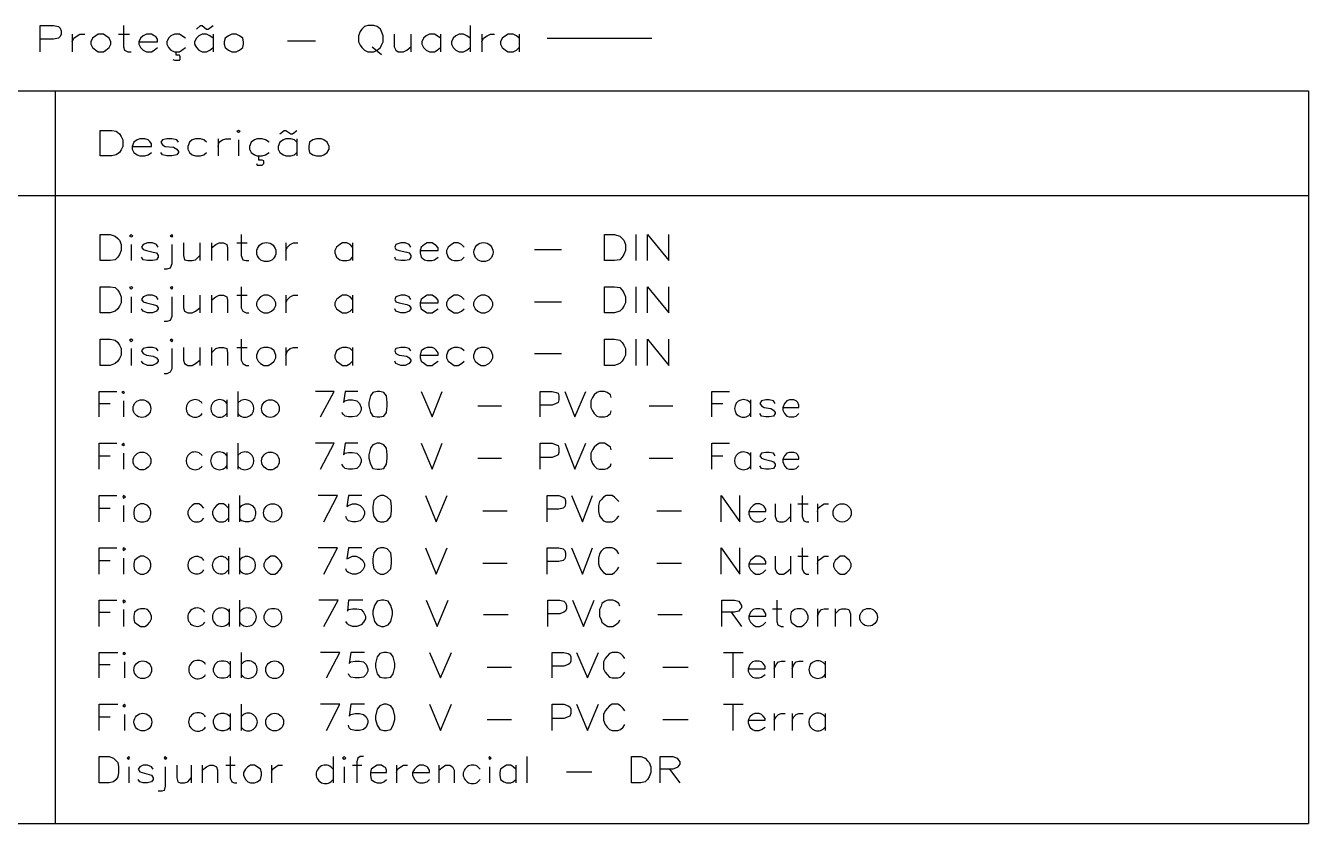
# Model space of a CAD drawing. Header units: millimetres. Extents: x 58 to 939, y 54 to 473.
# Drawn here: x 498.5 to 562.8, y 53.8 to 93.7 of the extents above; entities that cross this region are included whole.
import ezdxf

# ---------------------------------------------------------------- set-up
doc = ezdxf.new("R2010")
doc.units = ezdxf.units.MM
doc.layers.add('PDF_Geometry', color=7, linetype='Continuous')

msp = doc.modelspace()

# ---------------------------------------------------------------- linework, layer by layer
at = {"layer": 'PDF_Geometry', "lineweight": -3}
for points in [[(499.254, 92.428), (499.254, 93.74), (499.932, 93.74), (500.186, 93.698), (500.27, 93.613), (500.313, 93.486), (500.313, 93.317), (500.27, 93.19), (500.186, 93.105), (499.932, 93.063), (499.254, 93.063)], [(500.863, 93.317), (500.863, 92.428)], [(500.863, 92.936), (500.948, 93.105), (501.117, 93.232), (501.244, 93.317), (501.498, 93.317)], [(503.191, 93.317), (503.742, 93.317)], [(503.445, 93.74), (503.445, 92.682), (503.488, 92.512), (503.657, 92.428), (503.826, 92.428)], [(504.207, 92.936), (505.139, 92.936), (505.139, 93.063), (505.054, 93.19), (504.969, 93.232), (504.842, 93.317), (504.588, 93.317), (504.419, 93.232), (504.292, 93.105), (504.207, 92.936), (504.207, 92.809), (504.292, 92.639), (504.419, 92.512), (504.588, 92.428), (504.842, 92.428), (504.969, 92.512), (505.139, 92.639)], [(506.536, 93.105), (506.367, 93.232), (506.24, 93.317), (505.986, 93.317), (505.816, 93.232), (505.689, 93.105), (505.605, 92.936), (505.605, 92.809), (505.689, 92.639), (505.816, 92.512), (505.986, 92.428), (506.24, 92.428), (506.367, 92.512), (506.536, 92.639)], [(507.933, 93.105), (507.764, 93.232), (507.594, 93.317), (507.383, 93.317), (507.213, 93.232), (507.086, 93.105), (507.002, 92.936), (507.002, 92.809), (507.086, 92.639), (507.213, 92.512), (507.383, 92.428), (507.594, 92.428), (507.764, 92.512), (507.933, 92.639)], [(507.086, 93.571), (507.298, 93.74), (507.383, 93.74), (507.594, 93.571), (507.679, 93.571), (507.933, 93.74)], [(507.933, 93.317), (507.933, 92.428)], [(516.993, 93.317), (516.993, 92.682), (517.077, 92.512), (517.204, 92.428), (517.458, 92.428), (517.628, 92.512), (517.839, 92.682)], [(517.839, 93.317), (517.839, 92.428)], [(519.321, 93.105), (519.152, 93.232), (519.025, 93.317), (518.771, 93.317), (518.601, 93.232), (518.474, 93.105), (518.39, 92.936), (518.39, 92.809), (518.474, 92.639), (518.601, 92.512), (518.771, 92.428), (519.025, 92.428), (519.152, 92.512), (519.321, 92.639)], [(519.321, 93.317), (519.321, 92.428)], [(520.803, 93.105), (520.633, 93.232), (520.464, 93.317), (520.252, 93.317), (520.083, 93.232), (519.956, 93.105), (519.871, 92.936), (519.871, 92.809), (519.956, 92.639), (520.083, 92.512), (520.252, 92.428), (520.464, 92.428), (520.633, 92.512), (520.803, 92.639)], [(520.803, 93.74), (520.803, 92.428)], [(521.395, 93.317), (521.395, 92.428)], [(521.395, 92.936), (521.48, 93.105), (521.649, 93.232), (521.819, 93.317), (522.03, 93.317)], [(523.258, 93.105), (523.131, 93.232), (522.962, 93.317), (522.708, 93.317), (522.581, 93.232), (522.411, 93.105), (522.327, 92.936), (522.327, 92.809), (522.411, 92.639), (522.581, 92.512), (522.708, 92.428), (522.962, 92.428), (523.131, 92.512), (523.258, 92.639)], [(523.258, 93.317), (523.258, 92.428)], [(511.658, 92.978), (513.055, 92.978)], [(515.892, 92.682), (516.358, 92.301)], [(524.655, 93.105), (529.905, 93.105)], [(505.901, 92.047), (505.986, 92.004), (506.24, 92.004), (506.282, 92.047), (506.282, 92.174), (506.24, 92.258), (506.07, 92.258), (506.07, 92.428)], [(431.984, 90.48), (562.799, 90.48)], [(500.016, 90.48), (500.016, 53.776)], [(562.799, 90.48), (562.799, 53.776)], [(503.869, 87.686), (504.842, 87.686), (504.842, 87.813), (504.758, 87.94), (504.673, 88.025), (504.504, 88.067), (504.25, 88.067), (504.123, 88.025), (503.953, 87.898), (503.869, 87.686), (503.869, 87.559), (503.953, 87.39), (504.123, 87.263), (504.25, 87.22), (504.504, 87.22), (504.673, 87.263), (504.842, 87.39)], [(506.197, 87.898), (506.113, 88.025), (505.859, 88.067), (505.605, 88.067), (505.393, 88.025), (505.308, 87.898), (505.393, 87.771), (505.52, 87.686), (505.943, 87.644), (506.113, 87.559), (506.197, 87.432), (506.197, 87.39), (506.113, 87.263), (505.859, 87.22), (505.605, 87.22), (505.393, 87.263), (505.308, 87.39)], [(507.594, 87.898), (507.467, 88.025), (507.298, 88.067), (507.044, 88.067), (506.875, 88.025), (506.748, 87.898), (506.663, 87.686), (506.663, 87.559), (506.748, 87.39), (506.875, 87.263), (507.044, 87.22), (507.298, 87.22), (507.467, 87.263), (507.594, 87.39)], [(508.187, 88.067), (508.187, 87.22)], [(508.187, 87.686), (508.229, 87.898), (508.399, 88.025), (508.568, 88.067), (508.822, 88.067)], [(510.727, 87.898), (510.558, 88.025), (510.388, 88.067), (510.134, 88.067), (510.007, 88.025), (509.838, 87.898), (509.753, 87.686), (509.753, 87.559), (509.838, 87.39), (510.007, 87.263), (510.134, 87.22), (510.388, 87.22), (510.558, 87.263), (510.727, 87.39)], [(512.124, 87.898), (511.997, 88.025), (511.828, 88.067), (511.574, 88.067), (511.447, 88.025), (511.277, 87.898), (511.193, 87.686), (511.193, 87.559), (511.277, 87.39), (511.447, 87.263), (511.574, 87.22), (511.828, 87.22), (511.997, 87.263), (512.124, 87.39)], [(511.277, 88.321), (511.489, 88.49), (511.574, 88.49), (511.828, 88.321), (511.912, 88.321), (512.124, 88.49)], [(512.124, 88.067), (512.124, 87.22)], [(509.203, 88.025), (509.203, 87.22)], [(510.092, 86.839), (510.134, 86.755), (510.388, 86.755), (510.473, 86.839), (510.473, 86.966), (510.388, 87.009), (510.219, 87.009), (510.219, 87.22)], [(431.984, 85.231), (562.799, 85.231)], [(509.33, 83.283), (509.33, 82.225), (509.415, 82.013), (509.584, 81.971), (509.711, 81.971)], [(529.1, 83.283), (529.1, 81.971)], [(529.693, 81.971), (529.693, 83.283), (530.751, 81.971), (530.751, 83.283)], [(503.826, 82.775), (503.826, 81.971)], [(505.181, 82.648), (505.096, 82.775), (504.885, 82.86), (504.631, 82.86), (504.419, 82.775), (504.334, 82.648), (504.419, 82.521), (504.588, 82.479), (504.927, 82.394), (505.096, 82.352), (505.181, 82.225), (505.181, 82.14), (505.096, 82.013), (504.885, 81.971), (504.631, 81.971), (504.419, 82.013), (504.334, 82.14)], [(505.859, 82.775), (505.859, 81.802), (505.774, 81.59), (505.605, 81.548), (505.478, 81.548)], [(506.451, 82.86), (506.451, 82.225), (506.494, 82.013), (506.663, 81.971), (506.875, 81.971), (507.044, 82.013), (507.256, 82.225)], [(507.256, 82.86), (507.256, 81.971)], [(507.848, 82.86), (507.848, 81.971)], [(507.848, 82.606), (508.06, 82.775), (508.229, 82.86), (508.441, 82.86), (508.61, 82.775), (508.653, 82.606), (508.653, 81.971)], [(509.118, 82.86), (509.626, 82.86)], [(511.574, 82.86), (511.574, 81.971)], [(511.574, 82.479), (511.658, 82.648), (511.785, 82.775), (511.955, 82.86), (512.166, 82.86)], [(514.918, 82.648), (514.791, 82.775), (514.622, 82.86), (514.41, 82.86), (514.283, 82.775), (514.114, 82.648), (514.029, 82.479), (514.029, 82.352), (514.114, 82.14), (514.283, 82.013), (514.41, 81.971), (514.622, 81.971), (514.791, 82.013), (514.918, 82.14)], [(514.918, 82.86), (514.918, 81.971)], [(517.839, 82.648), (517.755, 82.775), (517.543, 82.86), (517.331, 82.86), (517.077, 82.775), (517.035, 82.648), (517.077, 82.521), (517.247, 82.479), (517.628, 82.394), (517.755, 82.352), (517.839, 82.225), (517.839, 82.14), (517.755, 82.013), (517.543, 81.971), (517.331, 81.971), (517.077, 82.013), (517.035, 82.14)], [(518.305, 82.479), (519.194, 82.479), (519.194, 82.606), (519.109, 82.733), (519.025, 82.775), (518.898, 82.86), (518.644, 82.86), (518.517, 82.775), (518.347, 82.648), (518.305, 82.479), (518.305, 82.352), (518.347, 82.14), (518.517, 82.013), (518.644, 81.971), (518.898, 81.971), (519.025, 82.013), (519.194, 82.14)], [(520.506, 82.648), (520.379, 82.775), (520.21, 82.86), (519.998, 82.86), (519.871, 82.775), (519.702, 82.648), (519.617, 82.479), (519.617, 82.352), (519.702, 82.14), (519.871, 82.013), (519.998, 81.971), (520.21, 81.971), (520.379, 82.013), (520.506, 82.14)], [(524.02, 82.521), (525.375, 82.521)], [(509.33, 80.659), (509.33, 79.6), (509.415, 79.431), (509.584, 79.346), (509.711, 79.346)], [(529.1, 80.659), (529.1, 79.346)], [(529.693, 79.346), (529.693, 80.659), (530.751, 79.346), (530.751, 80.659)], [(503.826, 80.151), (503.826, 79.346)], [(505.181, 80.024), (505.096, 80.151), (504.885, 80.235), (504.631, 80.235), (504.419, 80.151), (504.334, 80.024), (504.419, 79.897), (504.588, 79.854), (504.927, 79.77), (505.096, 79.727), (505.181, 79.6), (505.181, 79.558), (505.096, 79.431), (504.885, 79.346), (504.631, 79.346), (504.419, 79.431), (504.334, 79.558)], [(505.859, 80.151), (505.859, 79.177), (505.774, 78.965), (505.605, 78.923), (505.478, 78.923)], [(506.451, 80.235), (506.451, 79.6), (506.494, 79.431), (506.663, 79.346), (506.875, 79.346), (507.044, 79.431), (507.256, 79.6)], [(507.256, 80.235), (507.256, 79.346)], [(507.848, 80.235), (507.848, 79.346)], [(507.848, 79.981), (508.06, 80.151), (508.229, 80.235), (508.441, 80.235), (508.61, 80.151), (508.653, 79.981), (508.653, 79.346)], [(509.118, 80.235), (509.626, 80.235)], [(511.574, 80.235), (511.574, 79.346)], [(511.574, 79.854), (511.658, 80.024), (511.785, 80.151), (511.955, 80.235), (512.166, 80.235)], [(514.918, 80.024), (514.791, 80.151), (514.622, 80.235), (514.41, 80.235), (514.283, 80.151), (514.114, 80.024), (514.029, 79.854), (514.029, 79.727), (514.114, 79.558), (514.283, 79.431), (514.41, 79.346), (514.622, 79.346), (514.791, 79.431), (514.918, 79.558)], [(514.918, 80.235), (514.918, 79.346)], [(517.839, 80.024), (517.755, 80.151), (517.543, 80.235), (517.331, 80.235), (517.077, 80.151), (517.035, 80.024), (517.077, 79.897), (517.247, 79.854), (517.628, 79.77), (517.755, 79.727), (517.839, 79.6), (517.839, 79.558), (517.755, 79.431), (517.543, 79.346), (517.331, 79.346), (517.077, 79.431), (517.035, 79.558)], [(518.305, 79.854), (519.194, 79.854), (519.194, 79.981), (519.109, 80.108), (519.025, 80.151), (518.898, 80.235), (518.644, 80.235), (518.517, 80.151), (518.347, 80.024), (518.305, 79.854), (518.305, 79.727), (518.347, 79.558), (518.517, 79.431), (518.644, 79.346), (518.898, 79.346), (519.025, 79.431), (519.194, 79.558)], [(520.506, 80.024), (520.379, 80.151), (520.21, 80.235), (519.998, 80.235), (519.871, 80.151), (519.702, 80.024), (519.617, 79.854), (519.617, 79.727), (519.702, 79.558), (519.871, 79.431), (519.998, 79.346), (520.21, 79.346), (520.379, 79.431), (520.506, 79.558)], [(524.02, 79.897), (525.375, 79.897)], [(509.33, 78.034), (509.33, 76.975), (509.415, 76.806), (509.584, 76.721), (509.711, 76.721)], [(529.1, 78.034), (529.1, 76.721)], [(529.693, 76.721), (529.693, 78.034), (530.751, 76.721), (530.751, 78.034)], [(503.826, 77.568), (503.826, 76.721)], [(505.181, 77.441), (505.096, 77.568), (504.885, 77.61), (504.631, 77.61), (504.419, 77.568), (504.334, 77.441), (504.419, 77.314), (504.588, 77.229), (504.927, 77.187), (505.096, 77.102), (505.181, 76.975), (505.181, 76.933), (505.096, 76.806), (504.885, 76.721), (504.631, 76.721), (504.419, 76.806), (504.334, 76.933)], [(505.859, 77.568), (505.859, 76.552), (505.774, 76.383), (505.605, 76.298), (505.478, 76.298)], [(506.451, 77.61), (506.451, 76.975), (506.494, 76.806), (506.663, 76.721), (506.875, 76.721), (507.044, 76.806), (507.256, 76.975)], [(507.256, 77.61), (507.256, 76.721)], [(507.848, 77.61), (507.848, 76.721)], [(507.848, 77.356), (508.06, 77.568), (508.229, 77.61), (508.441, 77.61), (508.61, 77.568), (508.653, 77.356), (508.653, 76.721)], [(509.118, 77.61), (509.626, 77.61)], [(511.574, 77.61), (511.574, 76.721)], [(511.574, 77.229), (511.658, 77.441), (511.785, 77.568), (511.955, 77.61), (512.166, 77.61)], [(514.918, 77.441), (514.791, 77.568), (514.622, 77.61), (514.41, 77.61), (514.283, 77.568), (514.114, 77.441), (514.029, 77.229), (514.029, 77.102), (514.114, 76.933), (514.283, 76.806), (514.41, 76.721), (514.622, 76.721), (514.791, 76.806), (514.918, 76.933)], [(514.918, 77.61), (514.918, 76.721)], [(517.839, 77.441), (517.755, 77.568), (517.543, 77.61), (517.331, 77.61), (517.077, 77.568), (517.035, 77.441), (517.077, 77.314), (517.247, 77.229), (517.628, 77.187), (517.755, 77.102), (517.839, 76.975), (517.839, 76.933), (517.755, 76.806), (517.543, 76.721), (517.331, 76.721), (517.077, 76.806), (517.035, 76.933)], [(518.305, 77.229), (519.194, 77.229), (519.194, 77.356), (519.109, 77.483), (519.025, 77.568), (518.898, 77.61), (518.644, 77.61), (518.517, 77.568), (518.347, 77.441), (518.305, 77.229), (518.305, 77.102), (518.347, 76.933), (518.517, 76.806), (518.644, 76.721), (518.898, 76.721), (519.025, 76.806), (519.194, 76.933)], [(520.506, 77.441), (520.379, 77.568), (520.21, 77.61), (519.998, 77.61), (519.871, 77.568), (519.702, 77.441), (519.617, 77.229), (519.617, 77.102), (519.702, 76.933), (519.871, 76.806), (519.998, 76.721), (520.21, 76.721), (520.379, 76.806), (520.506, 76.933)], [(524.02, 77.314), (525.375, 77.314)], [(502.218, 74.139), (502.218, 75.409), (503.107, 75.409)], [(509.161, 75.409), (509.161, 74.139)], [(513.309, 74.139), (513.987, 75.409), (513.055, 75.409)], [(515.172, 75.409), (514.537, 75.409), (514.452, 74.859), (514.537, 74.943), (514.706, 74.986), (514.918, 74.986), (515.13, 74.943), (515.257, 74.816), (515.342, 74.605), (515.342, 74.478), (515.257, 74.308), (515.13, 74.181), (514.918, 74.139), (514.706, 74.139), (514.537, 74.181), (514.452, 74.266), (514.368, 74.351)], [(518.347, 75.409), (518.898, 74.139), (519.406, 75.409)], [(524.316, 74.139), (524.316, 75.409), (524.909, 75.409), (525.121, 75.367), (525.206, 75.324), (525.248, 75.197), (525.248, 74.986), (525.206, 74.859), (525.121, 74.816), (524.909, 74.732), (524.316, 74.732)], [(525.544, 75.409), (526.052, 74.139), (526.603, 75.409)], [(527.873, 75.113), (527.83, 75.24), (527.661, 75.367), (527.534, 75.409), (527.28, 75.409), (527.153, 75.367), (527.026, 75.24), (526.941, 75.113), (526.857, 74.943), (526.857, 74.605), (526.941, 74.435), (527.026, 74.308), (527.153, 74.181), (527.28, 74.139), (527.534, 74.139), (527.661, 74.181), (527.83, 74.308), (527.873, 74.435)], [(532.91, 74.139), (532.91, 75.409), (533.799, 75.409)], [(502.218, 74.816), (502.768, 74.816)], [(503.445, 74.943), (503.445, 74.139)], [(508.61, 74.986), (508.61, 74.139)], [(521.184, 74.689), (522.369, 74.689)], [(529.778, 74.689), (530.963, 74.689)], [(532.91, 74.816), (533.461, 74.816)], [(534.858, 74.986), (534.858, 74.139)], [(536.086, 74.816), (536.001, 74.943), (535.789, 74.986), (535.62, 74.986), (535.408, 74.943), (535.324, 74.816), (535.408, 74.689), (535.535, 74.605), (535.874, 74.562), (536.001, 74.478), (536.086, 74.351), (536.086, 74.308), (536.001, 74.181), (535.789, 74.139), (535.62, 74.139), (535.408, 74.181), (535.324, 74.308)], [(536.467, 74.605), (537.271, 74.605), (537.271, 74.732), (537.229, 74.859), (537.144, 74.943), (537.017, 74.986), (536.805, 74.986), (536.678, 74.943), (536.551, 74.816), (536.467, 74.605), (536.467, 74.478), (536.551, 74.308), (536.678, 74.181), (536.805, 74.139), (537.017, 74.139), (537.144, 74.181), (537.271, 74.308)], [(502.218, 71.514), (502.218, 72.827), (503.107, 72.827)], [(509.161, 72.827), (509.161, 71.514)], [(513.309, 71.514), (513.987, 72.827), (513.055, 72.827)], [(515.172, 72.827), (514.537, 72.827), (514.452, 72.234), (514.537, 72.319), (514.706, 72.361), (514.918, 72.361), (515.13, 72.319), (515.257, 72.192), (515.342, 72.022), (515.342, 71.895), (515.257, 71.684), (515.13, 71.557), (514.918, 71.514), (514.706, 71.514), (514.537, 71.557), (514.452, 71.641), (514.368, 71.768)], [(518.347, 72.827), (518.898, 71.514), (519.406, 72.827)], [(524.316, 71.514), (524.316, 72.827), (524.909, 72.827), (525.121, 72.742), (525.206, 72.7), (525.248, 72.573), (525.248, 72.361), (525.206, 72.234), (525.121, 72.192), (524.909, 72.107), (524.316, 72.107)], [(525.544, 72.827), (526.052, 71.514), (526.603, 72.827)], [(527.873, 72.488), (527.83, 72.615), (527.661, 72.742), (527.534, 72.827), (527.28, 72.827), (527.153, 72.742), (527.026, 72.615), (526.941, 72.488), (526.857, 72.319), (526.857, 72.022), (526.941, 71.811), (527.026, 71.684), (527.153, 71.557), (527.28, 71.514), (527.534, 71.514), (527.661, 71.557), (527.83, 71.684), (527.873, 71.811)], [(532.91, 71.514), (532.91, 72.827), (533.799, 72.827)], [(502.218, 72.192), (502.768, 72.192)], [(503.445, 72.319), (503.445, 71.514)], [(508.61, 72.361), (508.61, 71.514)], [(521.184, 72.065), (522.369, 72.065)], [(529.778, 72.065), (530.963, 72.065)], [(532.91, 72.192), (533.461, 72.192)], [(534.858, 72.361), (534.858, 71.514)], [(536.086, 72.192), (536.001, 72.319), (535.789, 72.361), (535.62, 72.361), (535.408, 72.319), (535.324, 72.192), (535.408, 72.065), (535.535, 72.022), (535.874, 71.938), (536.001, 71.895), (536.086, 71.768), (536.086, 71.684), (536.001, 71.557), (535.789, 71.514), (535.62, 71.514), (535.408, 71.557), (535.324, 71.684)], [(536.467, 72.022), (537.271, 72.022), (537.271, 72.107), (537.229, 72.234), (537.144, 72.319), (537.017, 72.361), (536.805, 72.361), (536.678, 72.319), (536.551, 72.192), (536.467, 72.022), (536.467, 71.895), (536.551, 71.684), (536.678, 71.557), (536.805, 71.514), (537.017, 71.514), (537.144, 71.557), (537.271, 71.684)], [(502.218, 68.889), (502.218, 70.202), (503.107, 70.202)], [(509.245, 70.202), (509.245, 68.889)], [(513.479, 68.889), (514.156, 70.202), (513.182, 70.202)], [(515.384, 70.202), (514.706, 70.202), (514.622, 69.652), (514.706, 69.694), (514.918, 69.779), (515.088, 69.779), (515.299, 69.694), (515.426, 69.567), (515.511, 69.397), (515.511, 69.27), (515.426, 69.059), (515.299, 68.932), (515.088, 68.889), (514.918, 68.889), (514.706, 68.932), (514.622, 69.016), (514.579, 69.143)], [(518.559, 70.202), (519.109, 68.889), (519.66, 70.202)], [(524.655, 68.889), (524.655, 70.202), (525.248, 70.202), (525.46, 70.117), (525.544, 70.075), (525.587, 69.948), (525.587, 69.779), (525.544, 69.652), (525.46, 69.567), (525.248, 69.524), (524.655, 69.524)], [(525.883, 70.202), (526.433, 68.889), (526.941, 70.202)], [(528.254, 69.906), (528.169, 69.99), (528.042, 70.117), (527.915, 70.202), (527.619, 70.202), (527.492, 70.117), (527.365, 69.99), (527.28, 69.906), (527.238, 69.694), (527.238, 69.397), (527.28, 69.186), (527.365, 69.059), (527.492, 68.932), (527.619, 68.889), (527.915, 68.889), (528.042, 68.932), (528.169, 69.059), (528.254, 69.186)], [(533.376, 68.889), (533.376, 70.202), (534.308, 68.889), (534.308, 70.202)], [(537.44, 70.202), (537.44, 69.143), (537.525, 68.932), (537.652, 68.889), (537.779, 68.889)], [(502.218, 69.567), (502.768, 69.567)], [(503.445, 69.694), (503.445, 68.889)], [(507.467, 69.567), (507.34, 69.694), (507.213, 69.779), (507.002, 69.779), (506.875, 69.694), (506.748, 69.567), (506.663, 69.397), (506.663, 69.27), (506.748, 69.059), (506.875, 68.932), (507.002, 68.889), (507.213, 68.889), (507.34, 68.932), (507.467, 69.059)], [(508.695, 69.567), (508.568, 69.694), (508.441, 69.779), (508.229, 69.779), (508.102, 69.694), (507.975, 69.567), (507.891, 69.397), (507.891, 69.27), (507.975, 69.059), (508.102, 68.932), (508.229, 68.889), (508.441, 68.889), (508.568, 68.932), (508.695, 69.059)], [(508.695, 69.779), (508.695, 68.889)], [(509.245, 69.567), (509.372, 69.694), (509.542, 69.779), (509.711, 69.779), (509.88, 69.694), (510.007, 69.567), (510.05, 69.397), (510.05, 69.27), (510.007, 69.059), (509.88, 68.932), (509.711, 68.889), (509.542, 68.889), (509.372, 68.932), (509.245, 69.059)], [(521.438, 69.44), (522.665, 69.44)], [(530.159, 69.44), (531.386, 69.44)], [(534.773, 69.397), (535.62, 69.397), (535.62, 69.524), (535.535, 69.652), (535.493, 69.694), (535.324, 69.779), (535.112, 69.779), (534.985, 69.694), (534.858, 69.567), (534.773, 69.397), (534.773, 69.27), (534.858, 69.059), (534.985, 68.932), (535.112, 68.889), (535.324, 68.889), (535.493, 68.932), (535.62, 69.059)], [(536.086, 69.779), (536.086, 69.143), (536.17, 68.932), (536.297, 68.889), (536.509, 68.889), (536.636, 68.932), (536.848, 69.143)], [(536.848, 69.779), (536.848, 68.889)], [(537.229, 69.779), (537.737, 69.779)], [(538.202, 69.779), (538.202, 68.889)], [(538.202, 69.397), (538.245, 69.567), (538.414, 69.694), (538.541, 69.779), (538.753, 69.779)], [(502.218, 66.265), (502.218, 67.577), (503.107, 67.577)], [(509.245, 67.577), (509.245, 66.265)], [(513.479, 66.265), (514.156, 67.577), (513.182, 67.577)], [(515.384, 67.577), (514.706, 67.577), (514.622, 67.027), (514.706, 67.069), (514.918, 67.154), (515.088, 67.154), (515.299, 67.069), (515.426, 66.942), (515.511, 66.773), (515.511, 66.646), (515.426, 66.476), (515.299, 66.349), (515.088, 66.265), (514.918, 66.265), (514.706, 66.349), (514.622, 66.392), (514.579, 66.519)], [(518.559, 67.577), (519.109, 66.265), (519.66, 67.577)], [(524.655, 66.265), (524.655, 67.577), (525.248, 67.577), (525.46, 67.535), (525.544, 67.45), (525.587, 67.323), (525.587, 67.154), (525.544, 67.027), (525.46, 66.942), (525.248, 66.9), (524.655, 66.9)], [(525.883, 67.577), (526.433, 66.265), (526.941, 67.577)], [(528.254, 67.281), (528.169, 67.408), (528.042, 67.535), (527.915, 67.577), (527.619, 67.577), (527.492, 67.535), (527.365, 67.408), (527.28, 67.281), (527.238, 67.069), (527.238, 66.773), (527.28, 66.603), (527.365, 66.476), (527.492, 66.349), (527.619, 66.265), (527.915, 66.265), (528.042, 66.349), (528.169, 66.476), (528.254, 66.603)], [(533.376, 66.265), (533.376, 67.577), (534.308, 66.265), (534.308, 67.577)], [(537.44, 67.577), (537.44, 66.519), (537.525, 66.349), (537.652, 66.265), (537.779, 66.265)], [(502.218, 66.942), (502.768, 66.942)], [(503.445, 67.069), (503.445, 66.265)], [(508.695, 67.154), (508.695, 66.265)], [(534.773, 66.773), (535.62, 66.773), (535.62, 66.9), (535.535, 67.027), (535.493, 67.069), (535.324, 67.154), (535.112, 67.154), (534.985, 67.069), (534.858, 66.942), (534.773, 66.773), (534.773, 66.646), (534.858, 66.476), (534.985, 66.349), (535.112, 66.265), (535.324, 66.265), (535.493, 66.349), (535.62, 66.476)], [(536.086, 67.154), (536.086, 66.519), (536.17, 66.349), (536.297, 66.265), (536.509, 66.265), (536.636, 66.349), (536.848, 66.519)], [(536.848, 67.154), (536.848, 66.265)], [(537.229, 67.154), (537.737, 67.154)], [(538.202, 67.154), (538.202, 66.265)], [(538.202, 66.773), (538.245, 66.942), (538.414, 67.069), (538.541, 67.154), (538.753, 67.154)], [(521.438, 66.815), (522.665, 66.815)], [(530.159, 66.815), (531.386, 66.815)], [(502.218, 63.64), (502.218, 64.952), (503.107, 64.952)], [(509.245, 64.952), (509.245, 63.64)], [(513.479, 63.64), (514.198, 64.952), (513.225, 64.952)], [(515.426, 64.952), (514.706, 64.952), (514.664, 64.402), (514.706, 64.487), (514.918, 64.529), (515.13, 64.529), (515.342, 64.487), (515.469, 64.36), (515.553, 64.148), (515.553, 64.021), (515.469, 63.852), (515.342, 63.725), (515.13, 63.64), (514.918, 63.64), (514.706, 63.725), (514.664, 63.767), (514.579, 63.894)], [(518.601, 64.952), (519.152, 63.64), (519.702, 64.952)], [(524.698, 63.64), (524.698, 64.952), (525.29, 64.952), (525.502, 64.91), (525.587, 64.825), (525.629, 64.698), (525.629, 64.529), (525.587, 64.402), (525.502, 64.36), (525.29, 64.275), (524.698, 64.275)], [(525.925, 64.952), (526.476, 63.64), (527.026, 64.952)], [(528.296, 64.656), (528.254, 64.783), (528.084, 64.91), (527.957, 64.952), (527.703, 64.952), (527.576, 64.91), (527.407, 64.783), (527.365, 64.656), (527.28, 64.487), (527.28, 64.148), (527.365, 63.979), (527.407, 63.852), (527.576, 63.725), (527.703, 63.64), (527.957, 63.64), (528.084, 63.725), (528.254, 63.852), (528.296, 63.979)], [(533.418, 63.64), (533.418, 64.952), (534.054, 64.952), (534.265, 64.91), (534.308, 64.825), (534.392, 64.698), (534.392, 64.571), (534.308, 64.487), (534.265, 64.402), (534.054, 64.36), (533.418, 64.36)], [(536.17, 64.952), (536.17, 63.894), (536.213, 63.725), (536.382, 63.64), (536.509, 63.64)], [(502.218, 64.36), (502.768, 64.36)], [(503.445, 64.487), (503.445, 63.64)], [(508.737, 64.529), (508.737, 63.64)], [(533.884, 64.36), (534.392, 63.64)], [(534.773, 64.148), (535.62, 64.148), (535.62, 64.275), (535.535, 64.402), (535.493, 64.487), (535.324, 64.529), (535.112, 64.529), (534.985, 64.487), (534.858, 64.36), (534.773, 64.148), (534.773, 64.021), (534.858, 63.852), (534.985, 63.725), (535.112, 63.64), (535.324, 63.64), (535.493, 63.725), (535.62, 63.852)], [(535.959, 64.529), (536.424, 64.529)], [(538.202, 64.529), (538.202, 63.64)], [(538.202, 64.148), (538.287, 64.36), (538.414, 64.487), (538.541, 64.529), (538.753, 64.529)], [(539.091, 64.529), (539.091, 63.64)], [(539.091, 64.275), (539.303, 64.487), (539.43, 64.529), (539.642, 64.529), (539.769, 64.487), (539.853, 64.275), (539.853, 63.64)], [(521.48, 64.233), (522.708, 64.233)], [(530.201, 64.233), (531.429, 64.233)], [(502.218, 61.058), (502.218, 62.328), (503.149, 62.328)], [(502.218, 61.735), (502.768, 61.735)], [(503.488, 61.862), (503.488, 61.058)], [(508.78, 61.735), (508.653, 61.862), (508.483, 61.904), (508.314, 61.904), (508.145, 61.862), (508.018, 61.735), (507.933, 61.523), (507.933, 61.396), (508.018, 61.227), (508.145, 61.1), (508.314, 61.058), (508.483, 61.058), (508.653, 61.1), (508.78, 61.227)], [(508.78, 61.904), (508.78, 61.058)], [(509.33, 62.328), (509.33, 61.058)], [(513.606, 61.058), (514.283, 62.328), (513.309, 62.328)], [(515.511, 62.328), (514.834, 62.328), (514.749, 61.777), (514.834, 61.862), (515.045, 61.904), (515.257, 61.904), (515.469, 61.862), (515.596, 61.735), (515.68, 61.523), (515.68, 61.396), (515.596, 61.227), (515.469, 61.1), (515.257, 61.058), (515.045, 61.058), (514.834, 61.1), (514.749, 61.185), (514.706, 61.269)], [(518.771, 62.328), (519.321, 61.058), (519.871, 62.328)], [(524.909, 61.058), (524.909, 62.328), (525.502, 62.328), (525.714, 62.285), (525.798, 62.243), (525.841, 62.116), (525.841, 61.904), (525.798, 61.777), (525.714, 61.735), (525.502, 61.65), (524.909, 61.65)], [(526.137, 62.328), (526.687, 61.058), (527.238, 62.328)], [(528.55, 62.031), (528.465, 62.158), (528.338, 62.285), (528.211, 62.328), (527.915, 62.328), (527.788, 62.285), (527.661, 62.158), (527.576, 62.031), (527.492, 61.862), (527.492, 61.523), (527.576, 61.354), (527.661, 61.227), (527.788, 61.1), (527.915, 61.058), (528.211, 61.058), (528.338, 61.1), (528.465, 61.227), (528.55, 61.354)], [(533.503, 62.328), (534.477, 62.328)], [(533.969, 62.328), (533.969, 61.058)], [(534.731, 61.523), (535.578, 61.523), (535.578, 61.65), (535.493, 61.777), (535.408, 61.862), (535.281, 61.904), (535.07, 61.904), (534.943, 61.862), (534.816, 61.735), (534.731, 61.523), (534.731, 61.396), (534.816, 61.227), (534.943, 61.1), (535.07, 61.058), (535.281, 61.058), (535.408, 61.1), (535.578, 61.227)], [(536.043, 61.904), (536.043, 61.058)], [(536.043, 61.523), (536.128, 61.735), (536.255, 61.862), (536.382, 61.904), (536.594, 61.904)], [(536.932, 61.904), (536.932, 61.058)], [(536.932, 61.523), (537.017, 61.735), (537.144, 61.862), (537.271, 61.904), (537.483, 61.904)], [(538.583, 61.904), (538.583, 61.058)], [(521.649, 61.608), (522.877, 61.608)], [(530.455, 61.608), (531.725, 61.608)], [(502.218, 58.433), (502.218, 59.745), (503.149, 59.745)], [(503.488, 59.237), (503.488, 58.433)], [(508.78, 59.11), (508.653, 59.237), (508.483, 59.279), (508.314, 59.279), (508.145, 59.237), (508.018, 59.11), (507.933, 58.941), (507.933, 58.814), (508.018, 58.602), (508.145, 58.475), (508.314, 58.433), (508.483, 58.433), (508.653, 58.475), (508.78, 58.602)], [(508.78, 59.279), (508.78, 58.433)], [(509.33, 59.745), (509.33, 58.433)], [(513.606, 58.433), (514.283, 59.745), (513.309, 59.745)], [(515.511, 59.745), (514.834, 59.745), (514.749, 59.152), (514.834, 59.237), (515.045, 59.279), (515.257, 59.279), (515.469, 59.237), (515.596, 59.11), (515.68, 58.941), (515.68, 58.814), (515.596, 58.602), (515.469, 58.475), (515.257, 58.433), (515.045, 58.433), (514.834, 58.475), (514.749, 58.56), (514.706, 58.687)], [(518.771, 59.745), (519.321, 58.433), (519.871, 59.745)], [(524.909, 58.433), (524.909, 59.745), (525.502, 59.745), (525.714, 59.66), (525.798, 59.618), (525.841, 59.491), (525.841, 59.279), (525.798, 59.152), (525.714, 59.11), (525.502, 59.025), (524.909, 59.025)], [(526.137, 59.745), (526.687, 58.433), (527.238, 59.745)], [(528.55, 59.406), (528.465, 59.533), (528.338, 59.66), (528.211, 59.745), (527.915, 59.745), (527.788, 59.66), (527.661, 59.533), (527.576, 59.406), (527.492, 59.237), (527.492, 58.941), (527.576, 58.729), (527.661, 58.602), (527.788, 58.475), (527.915, 58.433), (528.211, 58.433), (528.338, 58.475), (528.465, 58.602), (528.55, 58.729)], [(533.503, 59.745), (534.477, 59.745)], [(533.969, 59.745), (533.969, 58.433)], [(534.731, 58.941), (535.578, 58.941), (535.578, 59.025), (535.493, 59.152), (535.408, 59.237), (535.281, 59.279), (535.07, 59.279), (534.943, 59.237), (534.816, 59.11), (534.731, 58.941), (534.731, 58.814), (534.816, 58.602), (534.943, 58.475), (535.07, 58.433), (535.281, 58.433), (535.408, 58.475), (535.578, 58.602)], [(536.043, 59.279), (536.043, 58.433)], [(536.043, 58.941), (536.128, 59.11), (536.255, 59.237), (536.382, 59.279), (536.594, 59.279)], [(536.932, 59.279), (536.932, 58.433)], [(536.932, 58.941), (537.017, 59.11), (537.144, 59.237), (537.271, 59.279), (537.483, 59.279)], [(538.583, 59.279), (538.583, 58.433)], [(502.218, 59.11), (502.768, 59.11)], [(521.649, 58.983), (522.877, 58.983)], [(530.455, 58.983), (531.725, 58.983)], [(503.699, 56.612), (503.699, 55.808)], [(504.927, 56.485), (504.842, 56.612), (504.631, 56.697), (504.419, 56.697), (504.25, 56.612), (504.165, 56.485), (504.25, 56.358), (504.377, 56.316), (504.715, 56.231), (504.842, 56.189), (504.927, 56.062), (504.927, 55.977), (504.842, 55.85), (504.631, 55.808), (504.419, 55.808), (504.25, 55.85), (504.165, 55.977)], [(505.52, 56.612), (505.52, 55.639), (505.478, 55.427), (505.351, 55.385), (505.181, 55.385)], [(506.113, 56.697), (506.113, 56.062), (506.155, 55.85), (506.282, 55.808), (506.494, 55.808), (506.663, 55.85), (506.832, 56.062)], [(506.832, 56.697), (506.832, 55.808)], [(507.383, 56.697), (507.383, 55.808)], [(507.383, 56.443), (507.594, 56.612), (507.764, 56.697), (507.933, 56.697), (508.102, 56.612), (508.145, 56.443), (508.145, 55.808)], [(508.568, 56.697), (509.034, 56.697)], [(508.78, 57.12), (508.78, 56.062), (508.864, 55.85), (508.991, 55.808), (509.118, 55.808)], [(510.854, 56.697), (510.854, 55.808)], [(510.854, 56.316), (510.896, 56.485), (511.066, 56.612), (511.193, 56.697), (511.404, 56.697)], [(513.944, 57.12), (513.944, 55.808)], [(514.495, 56.612), (514.495, 55.808)], [(514.918, 56.697), (515.384, 56.697)], [(515.469, 57.12), (515.299, 57.12), (515.172, 57.036), (515.13, 56.866), (515.13, 55.808)], [(515.807, 56.316), (516.612, 56.316), (516.612, 56.443), (516.569, 56.57), (516.485, 56.612), (516.358, 56.697), (516.146, 56.697), (516.019, 56.612), (515.85, 56.485), (515.807, 56.316), (515.807, 56.189), (515.85, 55.977), (516.019, 55.85), (516.146, 55.808), (516.358, 55.808), (516.485, 55.85), (516.612, 55.977)], [(517.12, 56.697), (517.12, 55.808)], [(517.12, 56.316), (517.162, 56.485), (517.331, 56.612), (517.458, 56.697), (517.67, 56.697)], [(517.924, 56.316), (518.771, 56.316), (518.771, 56.443), (518.686, 56.57), (518.644, 56.612), (518.474, 56.697), (518.263, 56.697), (518.136, 56.612), (518.009, 56.485), (517.924, 56.316), (517.924, 56.189), (518.009, 55.977), (518.136, 55.85), (518.263, 55.808), (518.474, 55.808), (518.644, 55.85), (518.771, 55.977)], [(519.236, 56.697), (519.236, 55.808)], [(519.236, 56.443), (519.448, 56.612), (519.575, 56.697), (519.787, 56.697), (519.914, 56.612), (519.998, 56.443), (519.998, 55.808)], [(521.776, 56.612), (521.776, 55.808)], [(523.089, 56.485), (522.962, 56.612), (522.835, 56.697), (522.623, 56.697), (522.496, 56.612), (522.327, 56.485), (522.284, 56.316), (522.284, 56.189), (522.327, 55.977), (522.496, 55.85), (522.623, 55.808), (522.835, 55.808), (522.962, 55.85), (523.089, 55.977)], [(523.089, 56.697), (523.089, 55.808)], [(523.639, 57.12), (523.639, 55.808)], [(530.328, 55.808), (530.328, 57.12), (530.963, 57.12), (531.175, 57.036), (531.217, 56.993), (531.302, 56.866), (531.302, 56.739), (531.217, 56.612), (531.175, 56.57), (530.963, 56.485), (530.328, 56.485)], [(525.629, 56.358), (526.899, 56.358)], [(530.794, 56.485), (531.302, 55.808)], [(431.984, 53.776), (562.799, 53.776)]]:
    msp.add_lwpolyline(points, dxfattribs=at)
for points in [[(502.175, 93.317), (502.048, 93.232), (501.879, 93.105), (501.794, 92.936), (501.794, 92.809), (501.879, 92.639), (502.048, 92.512), (502.175, 92.428), (502.429, 92.428), (502.556, 92.512), (502.726, 92.639), (502.81, 92.809), (502.81, 92.936), (502.726, 93.105), (502.556, 93.232), (502.429, 93.317)], [(508.864, 93.317), (508.695, 93.232), (508.526, 93.105), (508.483, 92.936), (508.483, 92.809), (508.526, 92.639), (508.695, 92.512), (508.864, 92.428), (509.076, 92.428), (509.245, 92.512), (509.415, 92.639), (509.457, 92.809), (509.457, 92.936), (509.415, 93.105), (509.245, 93.232), (509.076, 93.317)], [(515.68, 93.74), (515.511, 93.698), (515.384, 93.571), (515.299, 93.444), (515.215, 93.232), (515.215, 92.936), (515.299, 92.766), (515.384, 92.639), (515.511, 92.512), (515.68, 92.428), (515.977, 92.428), (516.146, 92.512), (516.315, 92.639), (516.358, 92.766), (516.442, 92.936), (516.442, 93.232), (516.358, 93.444), (516.315, 93.571), (516.146, 93.698), (515.977, 93.74)], [(502.26, 87.22), (502.26, 88.49), (502.853, 88.49), (503.064, 88.448), (503.234, 88.321), (503.318, 88.194), (503.403, 88.025), (503.403, 87.686), (503.318, 87.517), (503.234, 87.39), (503.064, 87.263), (502.853, 87.22)], [(509.118, 88.448), (509.203, 88.406), (509.288, 88.448), (509.203, 88.49)], [(513.098, 88.067), (512.928, 88.025), (512.759, 87.898), (512.717, 87.686), (512.717, 87.559), (512.759, 87.39), (512.928, 87.263), (513.098, 87.22), (513.352, 87.22), (513.479, 87.263), (513.648, 87.39), (513.733, 87.559), (513.733, 87.686), (513.648, 87.898), (513.479, 88.025), (513.352, 88.067)], [(502.26, 81.971), (502.26, 83.283), (502.768, 83.283), (503.022, 83.199), (503.149, 83.072), (503.234, 82.987), (503.318, 82.775), (503.318, 82.479), (503.234, 82.267), (503.149, 82.14), (503.022, 82.013), (502.768, 81.971)], [(503.742, 83.199), (503.826, 83.156), (503.911, 83.199), (503.826, 83.283)], [(505.774, 83.199), (505.859, 83.156), (505.901, 83.199), (505.859, 83.283)], [(527.534, 81.971), (527.534, 83.283), (528.042, 83.283), (528.296, 83.199), (528.423, 83.072), (528.508, 82.987), (528.592, 82.775), (528.592, 82.479), (528.508, 82.267), (528.423, 82.14), (528.296, 82.013), (528.042, 81.971)], [(502.26, 79.346), (502.26, 80.659), (502.768, 80.659), (503.022, 80.616), (503.149, 80.489), (503.234, 80.362), (503.318, 80.151), (503.318, 79.854), (503.234, 79.685), (503.149, 79.558), (503.022, 79.431), (502.768, 79.346)], [(503.742, 80.616), (503.826, 80.532), (503.911, 80.616), (503.826, 80.659)], [(505.774, 80.616), (505.859, 80.532), (505.901, 80.616), (505.859, 80.659)], [(527.534, 79.346), (527.534, 80.659), (528.042, 80.659), (528.296, 80.616), (528.423, 80.489), (528.508, 80.362), (528.592, 80.151), (528.592, 79.854), (528.508, 79.685), (528.423, 79.558), (528.296, 79.431), (528.042, 79.346)], [(510.473, 80.235), (510.304, 80.151), (510.177, 80.024), (510.092, 79.854), (510.092, 79.727), (510.177, 79.558), (510.304, 79.431), (510.473, 79.346), (510.685, 79.346), (510.854, 79.431), (510.981, 79.558), (511.066, 79.727), (511.066, 79.854), (510.981, 80.024), (510.854, 80.151), (510.685, 80.235)], [(521.353, 80.235), (521.184, 80.151), (521.057, 80.024), (520.972, 79.854), (520.972, 79.727), (521.057, 79.558), (521.184, 79.431), (521.353, 79.346), (521.565, 79.346), (521.734, 79.431), (521.861, 79.558), (521.946, 79.727), (521.946, 79.854), (521.861, 80.024), (521.734, 80.151), (521.565, 80.235)], [(502.26, 76.721), (502.26, 78.034), (502.768, 78.034), (503.022, 77.991), (503.149, 77.864), (503.234, 77.737), (503.318, 77.568), (503.318, 77.229), (503.234, 77.06), (503.149, 76.933), (503.022, 76.806), (502.768, 76.721)], [(503.742, 77.991), (503.826, 77.907), (503.911, 77.991), (503.826, 78.034)], [(505.774, 77.991), (505.859, 77.907), (505.901, 77.991), (505.859, 78.034)], [(527.534, 76.721), (527.534, 78.034), (528.042, 78.034), (528.296, 77.991), (528.423, 77.864), (528.508, 77.737), (528.592, 77.568), (528.592, 77.229), (528.508, 77.06), (528.423, 76.933), (528.296, 76.806), (528.042, 76.721)], [(510.473, 77.61), (510.304, 77.568), (510.177, 77.441), (510.092, 77.229), (510.092, 77.102), (510.177, 76.933), (510.304, 76.806), (510.473, 76.721), (510.685, 76.721), (510.854, 76.806), (510.981, 76.933), (511.066, 77.102), (511.066, 77.229), (510.981, 77.441), (510.854, 77.568), (510.685, 77.61)], [(521.353, 77.61), (521.184, 77.568), (521.057, 77.441), (520.972, 77.229), (520.972, 77.102), (521.057, 76.933), (521.184, 76.806), (521.353, 76.721), (521.565, 76.721), (521.734, 76.806), (521.861, 76.933), (521.946, 77.102), (521.946, 77.229), (521.861, 77.441), (521.734, 77.568), (521.565, 77.61)], [(503.361, 75.367), (503.445, 75.324), (503.488, 75.367), (503.445, 75.409)], [(516.146, 75.409), (515.934, 75.367), (515.807, 75.197), (515.723, 74.859), (515.723, 74.689), (515.807, 74.351), (515.934, 74.181), (516.146, 74.139), (516.273, 74.139), (516.485, 74.181), (516.612, 74.351), (516.654, 74.689), (516.654, 74.859), (516.612, 75.197), (516.485, 75.367), (516.273, 75.409)], [(503.361, 72.742), (503.445, 72.7), (503.488, 72.742), (503.445, 72.827)], [(516.146, 72.827), (515.934, 72.742), (515.807, 72.573), (515.723, 72.234), (515.723, 72.065), (515.807, 71.768), (515.934, 71.557), (516.146, 71.514), (516.273, 71.514), (516.485, 71.557), (516.612, 71.768), (516.654, 72.065), (516.654, 72.234), (516.612, 72.573), (516.485, 72.742), (516.273, 72.827)], [(503.403, 70.117), (503.445, 70.075), (503.53, 70.117), (503.445, 70.202)], [(516.315, 70.202), (516.146, 70.117), (515.977, 69.948), (515.934, 69.652), (515.934, 69.44), (515.977, 69.143), (516.146, 68.932), (516.315, 68.889), (516.485, 68.889), (516.654, 68.932), (516.823, 69.143), (516.866, 69.44), (516.866, 69.652), (516.823, 69.948), (516.654, 70.117), (516.485, 70.202)], [(504.292, 69.779), (504.123, 69.694), (503.996, 69.567), (503.953, 69.397), (503.953, 69.27), (503.996, 69.059), (504.123, 68.932), (504.292, 68.889), (504.461, 68.889), (504.631, 68.932), (504.758, 69.059), (504.8, 69.27), (504.8, 69.397), (504.758, 69.567), (504.631, 69.694), (504.461, 69.779)], [(503.403, 67.535), (503.445, 67.45), (503.53, 67.535), (503.445, 67.577)], [(516.315, 67.577), (516.146, 67.535), (515.977, 67.323), (515.934, 67.027), (515.934, 66.815), (515.977, 66.519), (516.146, 66.349), (516.315, 66.265), (516.485, 66.265), (516.654, 66.349), (516.823, 66.519), (516.866, 66.815), (516.866, 67.027), (516.823, 67.323), (516.654, 67.535), (516.485, 67.577)], [(504.292, 67.154), (504.123, 67.069), (503.996, 66.942), (503.953, 66.773), (503.953, 66.646), (503.996, 66.476), (504.123, 66.349), (504.292, 66.265), (504.461, 66.265), (504.631, 66.349), (504.758, 66.476), (504.8, 66.646), (504.8, 66.773), (504.758, 66.942), (504.631, 67.069), (504.461, 67.154)], [(510.812, 67.154), (510.685, 67.069), (510.558, 66.942), (510.473, 66.773), (510.473, 66.646), (510.558, 66.476), (510.685, 66.349), (510.812, 66.265), (511.023, 66.265), (511.15, 66.349), (511.277, 66.476), (511.362, 66.646), (511.362, 66.773), (511.277, 66.942), (511.15, 67.069), (511.023, 67.154)], [(539.345, 67.154), (539.218, 67.069), (539.091, 66.942), (539.007, 66.773), (539.007, 66.646), (539.091, 66.476), (539.218, 66.349), (539.345, 66.265), (539.557, 66.265), (539.684, 66.349), (539.811, 66.476), (539.896, 66.646), (539.896, 66.773), (539.811, 66.942), (539.684, 67.069), (539.557, 67.154)], [(503.403, 64.91), (503.445, 64.825), (503.53, 64.91), (503.445, 64.952)], [(516.358, 64.952), (516.146, 64.91), (516.019, 64.698), (515.934, 64.402), (515.934, 64.233), (516.019, 63.894), (516.146, 63.725), (516.358, 63.64), (516.485, 63.64), (516.696, 63.725), (516.823, 63.894), (516.908, 64.233), (516.908, 64.402), (516.823, 64.698), (516.696, 64.91), (516.485, 64.952)], [(504.292, 64.529), (504.165, 64.487), (503.996, 64.36), (503.953, 64.148), (503.953, 64.021), (503.996, 63.852), (504.165, 63.725), (504.292, 63.64), (504.504, 63.64), (504.631, 63.725), (504.758, 63.852), (504.842, 64.021), (504.842, 64.148), (504.758, 64.36), (504.631, 64.487), (504.504, 64.529)], [(510.854, 64.529), (510.685, 64.487), (510.558, 64.36), (510.473, 64.148), (510.473, 64.021), (510.558, 63.852), (510.685, 63.725), (510.854, 63.64), (511.023, 63.64), (511.193, 63.725), (511.32, 63.852), (511.362, 64.021), (511.362, 64.148), (511.32, 64.36), (511.193, 64.487), (511.023, 64.529)], [(537.186, 64.529), (537.059, 64.487), (536.89, 64.36), (536.848, 64.148), (536.848, 64.021), (536.89, 63.852), (537.059, 63.725), (537.186, 63.64), (537.398, 63.64), (537.525, 63.725), (537.652, 63.852), (537.737, 64.021), (537.737, 64.148), (537.652, 64.36), (537.525, 64.487), (537.398, 64.529)], [(503.403, 62.285), (503.488, 62.243), (503.53, 62.285), (503.488, 62.328)], [(516.485, 62.328), (516.273, 62.285), (516.146, 62.116), (516.061, 61.777), (516.061, 61.608), (516.146, 61.269), (516.273, 61.1), (516.485, 61.058), (516.612, 61.058), (516.823, 61.1), (516.95, 61.269), (517.035, 61.608), (517.035, 61.777), (516.95, 62.116), (516.823, 62.285), (516.612, 62.328)], [(503.403, 59.66), (503.488, 59.618), (503.53, 59.66), (503.488, 59.745)], [(516.485, 59.745), (516.273, 59.66), (516.146, 59.491), (516.061, 59.152), (516.061, 58.983), (516.146, 58.687), (516.273, 58.475), (516.485, 58.433), (516.612, 58.433), (516.823, 58.475), (516.95, 58.687), (517.035, 58.983), (517.035, 59.152), (516.95, 59.491), (516.823, 59.66), (516.612, 59.745)], [(502.218, 55.808), (502.218, 57.12), (502.726, 57.12), (502.937, 57.036), (503.064, 56.909), (503.149, 56.824), (503.191, 56.612), (503.191, 56.316), (503.149, 56.104), (503.064, 55.977), (502.937, 55.85), (502.726, 55.808)], [(503.615, 57.036), (503.699, 56.993), (503.742, 57.036), (503.699, 57.12)], [(505.478, 57.036), (505.52, 56.993), (505.605, 57.036), (505.52, 57.12)], [(509.796, 56.697), (509.669, 56.612), (509.542, 56.485), (509.457, 56.316), (509.457, 56.189), (509.542, 55.977), (509.669, 55.85), (509.796, 55.808), (510.007, 55.808), (510.134, 55.85), (510.304, 55.977), (510.346, 56.189), (510.346, 56.316), (510.304, 56.485), (510.134, 56.612), (510.007, 56.697)], [(514.41, 57.036), (514.495, 56.993), (514.579, 57.036), (514.495, 57.12)], [(521.734, 57.036), (521.776, 56.993), (521.861, 57.036), (521.776, 57.12)], [(528.889, 55.808), (528.889, 57.12), (529.354, 57.12), (529.566, 57.036), (529.693, 56.909), (529.778, 56.824), (529.862, 56.612), (529.862, 56.316), (529.778, 56.104), (529.693, 55.977), (529.566, 55.85), (529.354, 55.808)]]:
    msp.add_lwpolyline(points, close=True, dxfattribs=at)
for centre, radius in [((510.593, 82.396), 0.48), ((521.473, 82.396), 0.48), ((504.36, 74.556), 0.443), ((510.794, 74.556), 0.443), ((504.364, 71.931), 0.445), ((510.799, 71.931), 0.445), ((510.909, 69.331), 0.458), ((539.443, 69.331), 0.458), ((540.767, 64.099), 0.443), ((504.402, 61.475), 0.443), ((511.006, 61.475), 0.443), ((504.407, 58.849), 0.445), ((511.011, 58.849), 0.445)]:
    msp.add_circle(centre, radius, dxfattribs=at)
for centre, radius, start, end in [((507.019, 74.562), 0.443, 34.96842, 325.03158), ((508.247, 74.562), 0.443, 34.96842, 325.03158), ((509.524, 74.562), 0.443, 214.96842, 145.03158), ((534.495, 74.562), 0.443, 34.96842, 325.03158), ((507.016, 71.938), 0.446, 34.72231, 325.27769), ((508.244, 71.938), 0.446, 34.72231, 325.27769), ((509.527, 71.938), 0.446, 214.72231, 145.27769), ((534.491, 71.938), 0.446, 34.72231, 325.27769), ((507.096, 66.709), 0.438, 32.11352, 327.88648), ((508.324, 66.709), 0.438, 32.11352, 327.88648), ((509.616, 66.709), 0.438, 212.11352, 147.88648), ((507.123, 64.106), 0.462, 33.32629, 326.67371), ((508.351, 64.106), 0.462, 33.32629, 326.67371), ((509.632, 64.106), 0.462, 213.32629, 146.67371), ((507.166, 61.481), 0.462, 33.32629, 326.67371), ((509.693, 61.481), 0.443, 214.96842, 145.03158), ((538.22, 61.481), 0.443, 34.96842, 325.03158), ((507.162, 58.856), 0.465, 33.11134, 326.88866), ((509.697, 58.856), 0.446, 214.72231, 145.27769), ((538.217, 58.856), 0.446, 34.72231, 325.27769), ((513.555, 56.231), 0.465, 33.11134, 326.88866), ((520.921, 56.231), 0.465, 33.11134, 326.88866)]:
    msp.add_arc(centre, radius, start, end, dxfattribs=at)

doc.saveas('drawing.dxf')
